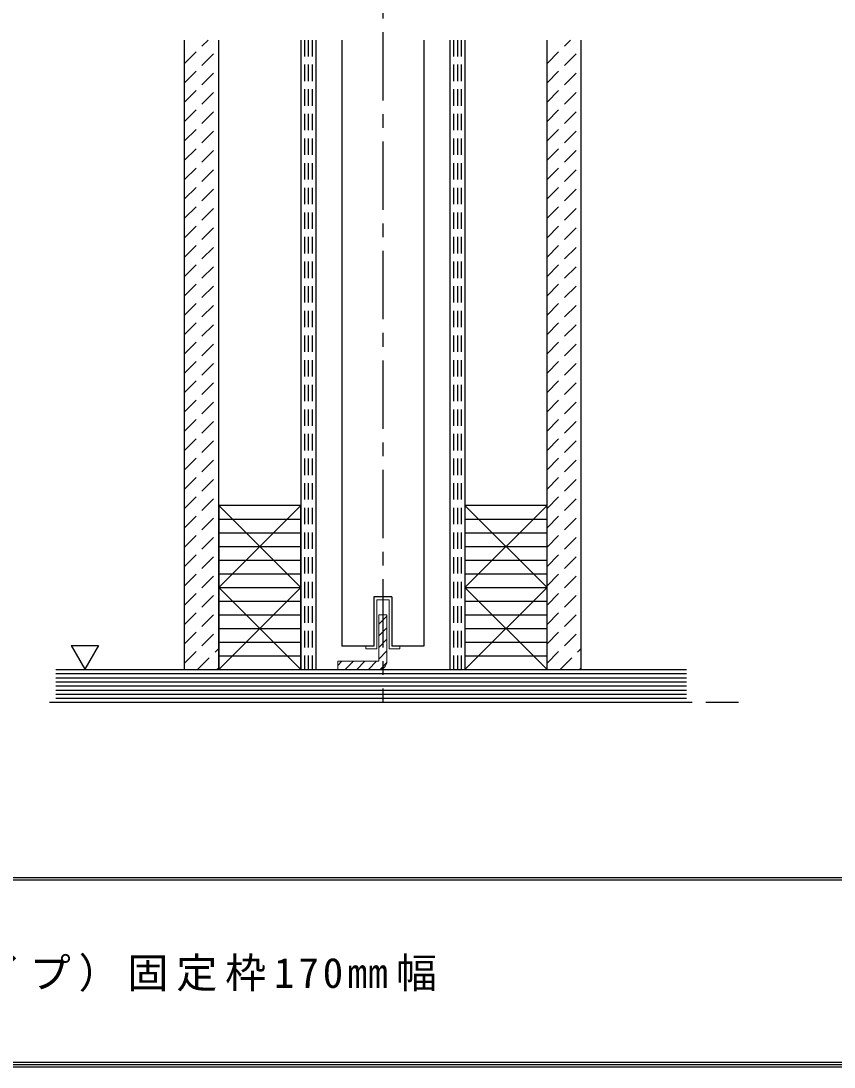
# Model space of a CAD drawing. Units: millimetres at full size, sheet at 1:5; details may follow other scales. Extents: x -973 to 977, y -718 to 696.
# Drawn here: x -449.5 to -152.3, y -700.8 to -318.4 of the extents above; entities that cross this region are included whole.
import ezdxf

# ---------------------------------------------------------------- set-up
doc = ezdxf.new("R2010")
doc.units = ezdxf.units.MM
doc.header["$LTSCALE"] = 5
doc.linetypes.add('CHAIN1', pattern=[8, 5, -1, 1, -1])
doc.linetypes.add('DASHED1', pattern=[1.8, 1.2, -0.6])
for name, color, linetype in [('0-1_通り芯', 4, 'CHAIN1'), ('0-2_柱', 7, 'Continuous'), ('0-3_仕上げ', 2, 'Continuous'), ('0-6_扉', 6, 'Continuous'), ('0-A_文字', 4, 'DASHED1'), ('0-C_ハッチ', 4, 'DASHED1'), ('F-1_枠', 6, 'Continuous'), ('F-A_文字', 7, 'Continuous')]:
    doc.layers.add(name, color=color, linetype=linetype)
doc.layers.add('0-7_金物', color=7, linetype='Continuous', lineweight=18)
doc.styles.add('ＭＳ ゴシック', font='')
doc.styles.get('ＭＳ ゴシック').set_extended_font_data('MS Gothic')

msp = doc.modelspace()

# ---------------------------------------------------------------- linework, layer by layer
at = {"layer": '0-1_通り芯'}
for p, q in [((-317.203, -2.5), (-317.203, -567.5)), ((-439.094, -567.5), (-187.203, -567.5))]:
    msp.add_line(p, q, dxfattribs=at)
at = {"layer": '0-2_柱'}
for p, q in [((-377.203, -525.5), (-347.203, -495.5)), ((-347.203, -525.5), (-377.203, -495.5)), ((-287.203, -525.5), (-257.203, -495.5)), ((-257.203, -525.5), (-287.203, -495.5)), ((-377.203, -500.5), (-347.203, -500.5)), ((-287.203, -500.5), (-257.203, -500.5)), ((-377.203, -505.5), (-347.203, -505.5)), ((-287.203, -505.5), (-257.203, -505.5)), ((-377.203, -510.5), (-347.203, -510.5)), ((-287.203, -510.5), (-257.203, -510.5)), ((-377.203, -515.5), (-347.203, -515.5)), ((-287.203, -515.5), (-257.203, -515.5)), ((-377.203, -520.5), (-347.203, -520.5)), ((-287.203, -520.5), (-257.203, -520.5)), ((-377.203, -555.5), (-347.203, -525.5)), ((-347.203, -555.5), (-377.203, -525.5)), ((-287.203, -555.5), (-257.203, -525.5)), ((-257.203, -555.5), (-287.203, -525.5)), ((-377.203, -530.5), (-347.203, -530.5)), ((-287.203, -530.5), (-257.203, -530.5)), ((-377.203, -535.5), (-347.203, -535.5)), ((-287.203, -535.5), (-257.203, -535.5)), ((-377.203, -540.5), (-347.203, -540.5)), ((-287.203, -540.5), (-257.203, -540.5)), ((-377.203, -545.5), (-347.203, -545.5)), ((-287.203, -545.5), (-257.203, -545.5)), ((-377.203, -550.5), (-347.203, -550.5)), ((-287.203, -550.5), (-257.203, -550.5))]:
    msp.add_line(p, q, dxfattribs=at)
at = {"layer": '0-2_柱', "color": 3}
for p, q in [((-347.203, -555.5), (-347.203, -525.5)), ((-257.203, -555.5), (-257.203, -525.5))]:
    msp.add_line(p, q, dxfattribs=at)
for points in [[(-347.203, -525.5), (-347.203, -495.5), (-377.203, -495.5), (-377.203, -525.5)], [(-257.203, -525.5), (-257.203, -495.5), (-287.203, -495.5), (-287.203, -525.5)]]:
    msp.add_lwpolyline(points, close=True, dxfattribs=at)
for points in [[(-377.203, -525.5), (-377.203, -555.5), (-347.203, -555.5)], [(-287.203, -525.5), (-287.203, -555.5), (-257.203, -555.5)]]:
    msp.add_lwpolyline(points, dxfattribs=at)
at = {"layer": '0-3_仕上げ'}
for p, q in [((-389.703, -555.5), (-389.703, -325.411)), ((-377.203, -555.5), (-377.203, -325.411)), ((-347.203, -325.411), (-347.203, -555.5)), ((-341.703, -325.411), (-341.703, -555.5)), ((-292.703, -325.411), (-292.703, -555.5)), ((-287.203, -325.411), (-287.203, -555.5)), ((-257.203, -555.5), (-257.203, -325.411)), ((-244.703, -555.5), (-244.703, -325.411)), ((-436.703, -555.5), (-206.203, -555.5)), ((-436.703, -567.5), (-206.203, -567.5))]:
    msp.add_line(p, q, dxfattribs=at)
at = {"layer": '0-3_仕上げ', "color": 7}
for p, q in [((-436.703, -557), (-206.203, -557)), ((-436.703, -558.5), (-206.203, -558.5)), ((-436.703, -560), (-206.203, -560)), ((-436.703, -561.5), (-206.203, -561.5)), ((-436.703, -563), (-206.203, -563)), ((-436.703, -564.5), (-206.203, -564.5)), ((-436.703, -566), (-206.203, -566))]:
    msp.add_line(p, q, dxfattribs=at)
at = {"layer": '0-6_扉'}
for p, q in [((-332.203, -325.411), (-332.203, -547)), ((-302.203, -325.411), (-302.203, -547)), ((-313.953, -529), (-313.953, -547)), ((-320.453, -547), (-332.203, -547)), ((-302.203, -547), (-313.953, -547))]:
    msp.add_line(p, q, dxfattribs=at)
msp.add_lwpolyline([(-313.953, -529), (-320.453, -529), (-320.453, -547)], dxfattribs=at)
at = {"layer": '0-7_金物'}
for p, q in [((-320.453, -529), (-313.953, -529)), ((-314.953, -530), (-319.453, -530)), ((-319.453, -548), (-319.453, -530)), ((-314.953, -530), (-314.953, -548)), ((-313.953, -529), (-313.953, -547)), ((-319.453, -548), (-323.453, -548)), ((-314.953, -548), (-310.953, -548))]:
    msp.add_line(p, q, dxfattribs=at)
at = {"layer": '0-7_金物', "color": 3}
for p, q in [((-318.703, -535.5), (-318.703, -552.5)), ((-318.703, -535.5), (-315.703, -535.5)), ((-315.703, -552.5), (-315.703, -535.5)), ((-333.703, -552.5), (-318.703, -552.5)), ((-333.703, -552.5), (-333.703, -555.5)), ((-318.703, -555.5), (-333.703, -555.5))]:
    msp.add_line(p, q, dxfattribs=at)
at = {"layer": '0-7_金物'}
for points in [[(-323.453, -548), (-323.453, -547), (-320.453, -547), (-320.453, -529)], [(-313.953, -547), (-310.953, -547), (-310.953, -548)]]:
    msp.add_lwpolyline(points, dxfattribs=at)
at = {"layer": '0-7_金物', "color": 3}
msp.add_arc((-318.703, -552.5), 3, 270, 0, dxfattribs=at)
at = {"layer": '0-A_文字', "color": 7, "linetype": 'Continuous'}
for p, q in [((-431.138, -546.686), (-421.138, -546.686)), ((-431.138, -546.686), (-426.138, -555.347)), ((-421.138, -546.686), (-426.138, -555.347))]:
    msp.add_line(p, q, dxfattribs=at)
at = {"layer": '0-C_ハッチ'}
for p, q in [((-389.703, -334.017), (-381.097, -325.411)), ((-389.703, -341.088), (-377.203, -328.588)), ((-345.828, -325.411), (-345.828, -555.5)), ((-344.453, -325.411), (-344.453, -555.5)), ((-343.078, -325.411), (-343.078, -555.5)), ((-291.328, -325.411), (-291.328, -555.5)), ((-289.953, -325.411), (-289.953, -555.5)), ((-288.578, -325.411), (-288.578, -555.5)), ((-257.203, -334.017), (-248.597, -325.411)), ((-257.203, -341.088), (-244.703, -328.588)), ((-389.703, -348.159), (-377.203, -335.659)), ((-257.203, -348.159), (-244.703, -335.659)), ((-389.703, -355.23), (-377.203, -342.73)), ((-257.203, -355.23), (-244.703, -342.73)), ((-389.703, -362.301), (-377.203, -349.801)), ((-257.203, -362.301), (-244.703, -349.801)), ((-389.703, -369.372), (-377.203, -356.872)), ((-257.203, -369.372), (-244.703, -356.872)), ((-389.703, -376.444), (-377.203, -363.944)), ((-257.203, -376.444), (-244.703, -363.944)), ((-389.703, -383.515), (-377.203, -371.015)), ((-257.203, -383.515), (-244.703, -371.015)), ((-389.703, -390.586), (-377.203, -378.086)), ((-257.203, -390.586), (-244.703, -378.086)), ((-389.703, -397.657), (-377.203, -385.157)), ((-257.203, -397.657), (-244.703, -385.157)), ((-389.703, -404.728), (-377.203, -392.228)), ((-257.203, -404.728), (-244.703, -392.228)), ((-389.703, -411.799), (-377.203, -399.299)), ((-257.203, -411.799), (-244.703, -399.299)), ((-389.703, -418.87), (-377.203, -406.37)), ((-257.203, -418.87), (-244.703, -406.37)), ((-389.703, -425.941), (-377.203, -413.441)), ((-257.203, -425.941), (-244.703, -413.441)), ((-389.703, -433.012), (-377.203, -420.512)), ((-257.203, -433.012), (-244.703, -420.512)), ((-389.703, -440.083), (-377.203, -427.583)), ((-257.203, -440.083), (-244.703, -427.583)), ((-389.703, -447.154), (-377.203, -434.654)), ((-257.203, -447.154), (-244.703, -434.654)), ((-389.703, -454.225), (-377.203, -441.725)), ((-257.203, -454.225), (-244.703, -441.725)), ((-389.703, -461.296), (-377.203, -448.796)), ((-257.203, -461.296), (-244.703, -448.796)), ((-389.703, -468.367), (-377.203, -455.867)), ((-257.203, -468.367), (-244.703, -455.867)), ((-389.703, -475.439), (-377.203, -462.939)), ((-257.203, -475.439), (-244.703, -462.939)), ((-389.703, -482.51), (-377.203, -470.01)), ((-257.203, -482.51), (-244.703, -470.01)), ((-389.703, -489.581), (-377.203, -477.081)), ((-257.203, -489.581), (-244.703, -477.081)), ((-389.703, -496.652), (-377.203, -484.152)), ((-257.203, -496.652), (-244.703, -484.152)), ((-389.703, -503.723), (-377.203, -491.223)), ((-257.203, -503.723), (-244.703, -491.223)), ((-389.703, -510.794), (-377.203, -498.294)), ((-257.203, -510.794), (-244.703, -498.294)), ((-389.703, -517.865), (-377.203, -505.365)), ((-257.203, -517.865), (-244.703, -505.365)), ((-389.703, -524.936), (-377.203, -512.436)), ((-257.203, -524.936), (-244.703, -512.436)), ((-389.703, -532.007), (-377.203, -519.507)), ((-257.203, -532.007), (-244.703, -519.507)), ((-389.703, -539.078), (-377.203, -526.578)), ((-257.203, -539.078), (-244.703, -526.578)), ((-389.703, -546.149), (-377.203, -533.649)), ((-257.203, -546.149), (-244.703, -533.649)), ((-389.703, -553.22), (-377.203, -540.72)), ((-257.203, -553.22), (-244.703, -540.72)), ((-384.912, -555.5), (-377.203, -547.791)), ((-252.412, -555.5), (-244.703, -547.791)), ((-377.841, -555.5), (-377.203, -554.862)), ((-245.341, -555.5), (-244.703, -554.862))]:
    msp.add_line(p, q, dxfattribs=at)
at = {"layer": '0-C_ハッチ', "linetype": 'Continuous'}
for p, q in [((-318.703, -538.982), (-315.703, -535.982)), ((-318.703, -543.225), (-315.703, -540.225)), ((-318.703, -547.468), (-315.703, -544.468)), ((-318.703, -551.71), (-315.703, -548.71)), ((-333.703, -553.982), (-332.221, -552.5)), ((-330.978, -555.5), (-327.978, -552.5)), ((-326.735, -555.5), (-323.735, -552.5)), ((-322.493, -555.5), (-319.493, -552.5)), ((-318.209, -555.459), (-315.743, -552.993))]:
    msp.add_line(p, q, dxfattribs=at)
at = {"layer": 'F-1_枠'}
for p, q in [((976.653, -631.667), (-973.347, -631.667)), ((976.653, -632.5), (-973.347, -632.5)), ((976.653, -699.167), (-973.347, -699.167)), ((976.653, -700), (-973.347, -700)), ((976.653, -700.833), (-973.347, -700.833))]:
    msp.add_line(p, q, dxfattribs=at)

# ---------------------------------------------------------------- texts
at = {"layer": 'F-A_文字', "insert": (-847.938, -673.333), "char_height": 11, "attachment_point": 7, "style": 'ＭＳ ゴシック'}
msp.add_mtext('\\T1.19;ドレタス\u3000H24引き込み戸（両側戸袋・上吊りタイプ）固定枠170㎜幅', dxfattribs=at)

doc.saveas('drawing.dxf')
